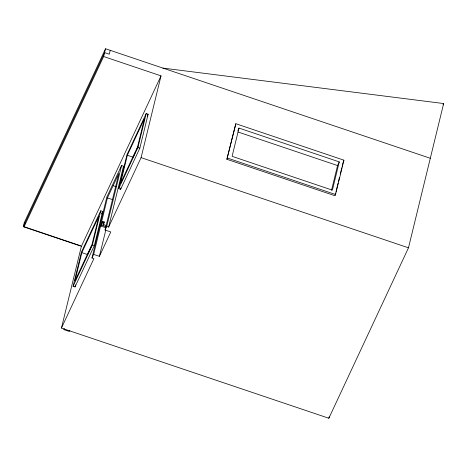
<?xml version="1.0" encoding="UTF-8"?>
<svg xmlns="http://www.w3.org/2000/svg" width="467" height="467" viewBox="0 0 467 467"><rect width="100%" height="100%" fill="white"/><g stroke="black" fill="none" stroke-linecap="round" stroke-linejoin="round"><path stroke-width="0.7" d="M80.464 245.724L23.35 226.466L24.29 222.596L105.53 48.749L430.305 158.278M23.992 226.95L103.639 56.519L161.022 75.87L81.375 246.302L23.992 226.95L24.944 223.051M103.639 56.519L105.53 48.749M110.23 50.337L109.284 54.201L104.59 52.619L23.35 226.466M162.913 68.1L443.65 103.546L408.479 247.814L328.838 418.251L61.44 328.073L81.375 246.302M73.097 286.283L81.427 252.122L100.749 210.769L102.664 211.411L94.334 245.578L75.012 286.931L73.097 286.283L92.425 244.93L100.749 210.769M81.836 252.653L74.948 280.912L92.011 244.399L98.899 216.139L81.836 252.653L87.574 254.585L91.841 245.461M75.012 286.931L75.52 284.835M91.97 258.006L106.82 197.092L121.583 165.499L123.498 166.141L108.648 227.061L106.733 226.413L105.052 230.021L110.784 231.953L99.395 256.336L93.657 254.398L91.97 258.006L93.885 258.648L61.44 328.073M93.657 254.398L107.433 197.885L118.828 173.502L105.052 230.021M105.951 227.779L100.849 226.057L102.734 221.451L104.264 221.971L102.833 225.596L106.441 226.816M100.849 226.057L102.734 221.451M102.833 225.596L104.264 221.971M99.395 256.336L105.764 230.196M106.733 226.413L121.583 165.499M118.682 188.686L126.96 154.729L146.206 113.551L148.121 114.193L139.843 148.15L120.597 189.328L118.682 188.686L137.928 147.502L146.206 113.551M127.357 155.242L120.468 183.502L137.531 146.988L144.42 118.729L127.357 155.242L133.095 157.181L135.226 152.616M120.597 189.328L120.941 187.915M108.648 227.061L141.087 157.636L161.022 75.87M226.88 159.282L235.823 123.714L343.928 160.175L335.551 194.523L334.985 195.743L226.88 159.282L235.823 123.714M238.993 128.081L232.105 156.34L332.381 190.157L339.27 161.897L238.993 128.081L237.855 130.521M331.529 190.285L337.559 165.557L339.27 161.897M335.154 195.043L335.668 192.935M336.007 191.534L338.061 183.122M338.4 181.721L339.427 177.518M340.28 174.01L341.821 167.7M342.159 166.299L343.187 162.096M328.838 418.251L329.182 416.838M101.438 214.038L102.664 211.411M147.204 116.155L148.121 114.193M136.749 149.358L137.969 146.749M64.277 328.441L63.745 329.579L69.349 331.471L69.881 330.332M343.356 161.395L343.928 160.175M443.031 104.871L443.65 103.546M237.972 131.968L337.559 165.557M227.447 158.062L335.551 194.523M137.928 147.502L139.843 148.15M141.087 157.636L408.479 247.814M113.131 185.691L116.318 186.765M107.433 197.885L112.535 199.602M102.442 222.642L103.978 223.162M103.125 224.405L106.132 225.421M92.425 244.93L94.334 245.578"/></g></svg>
